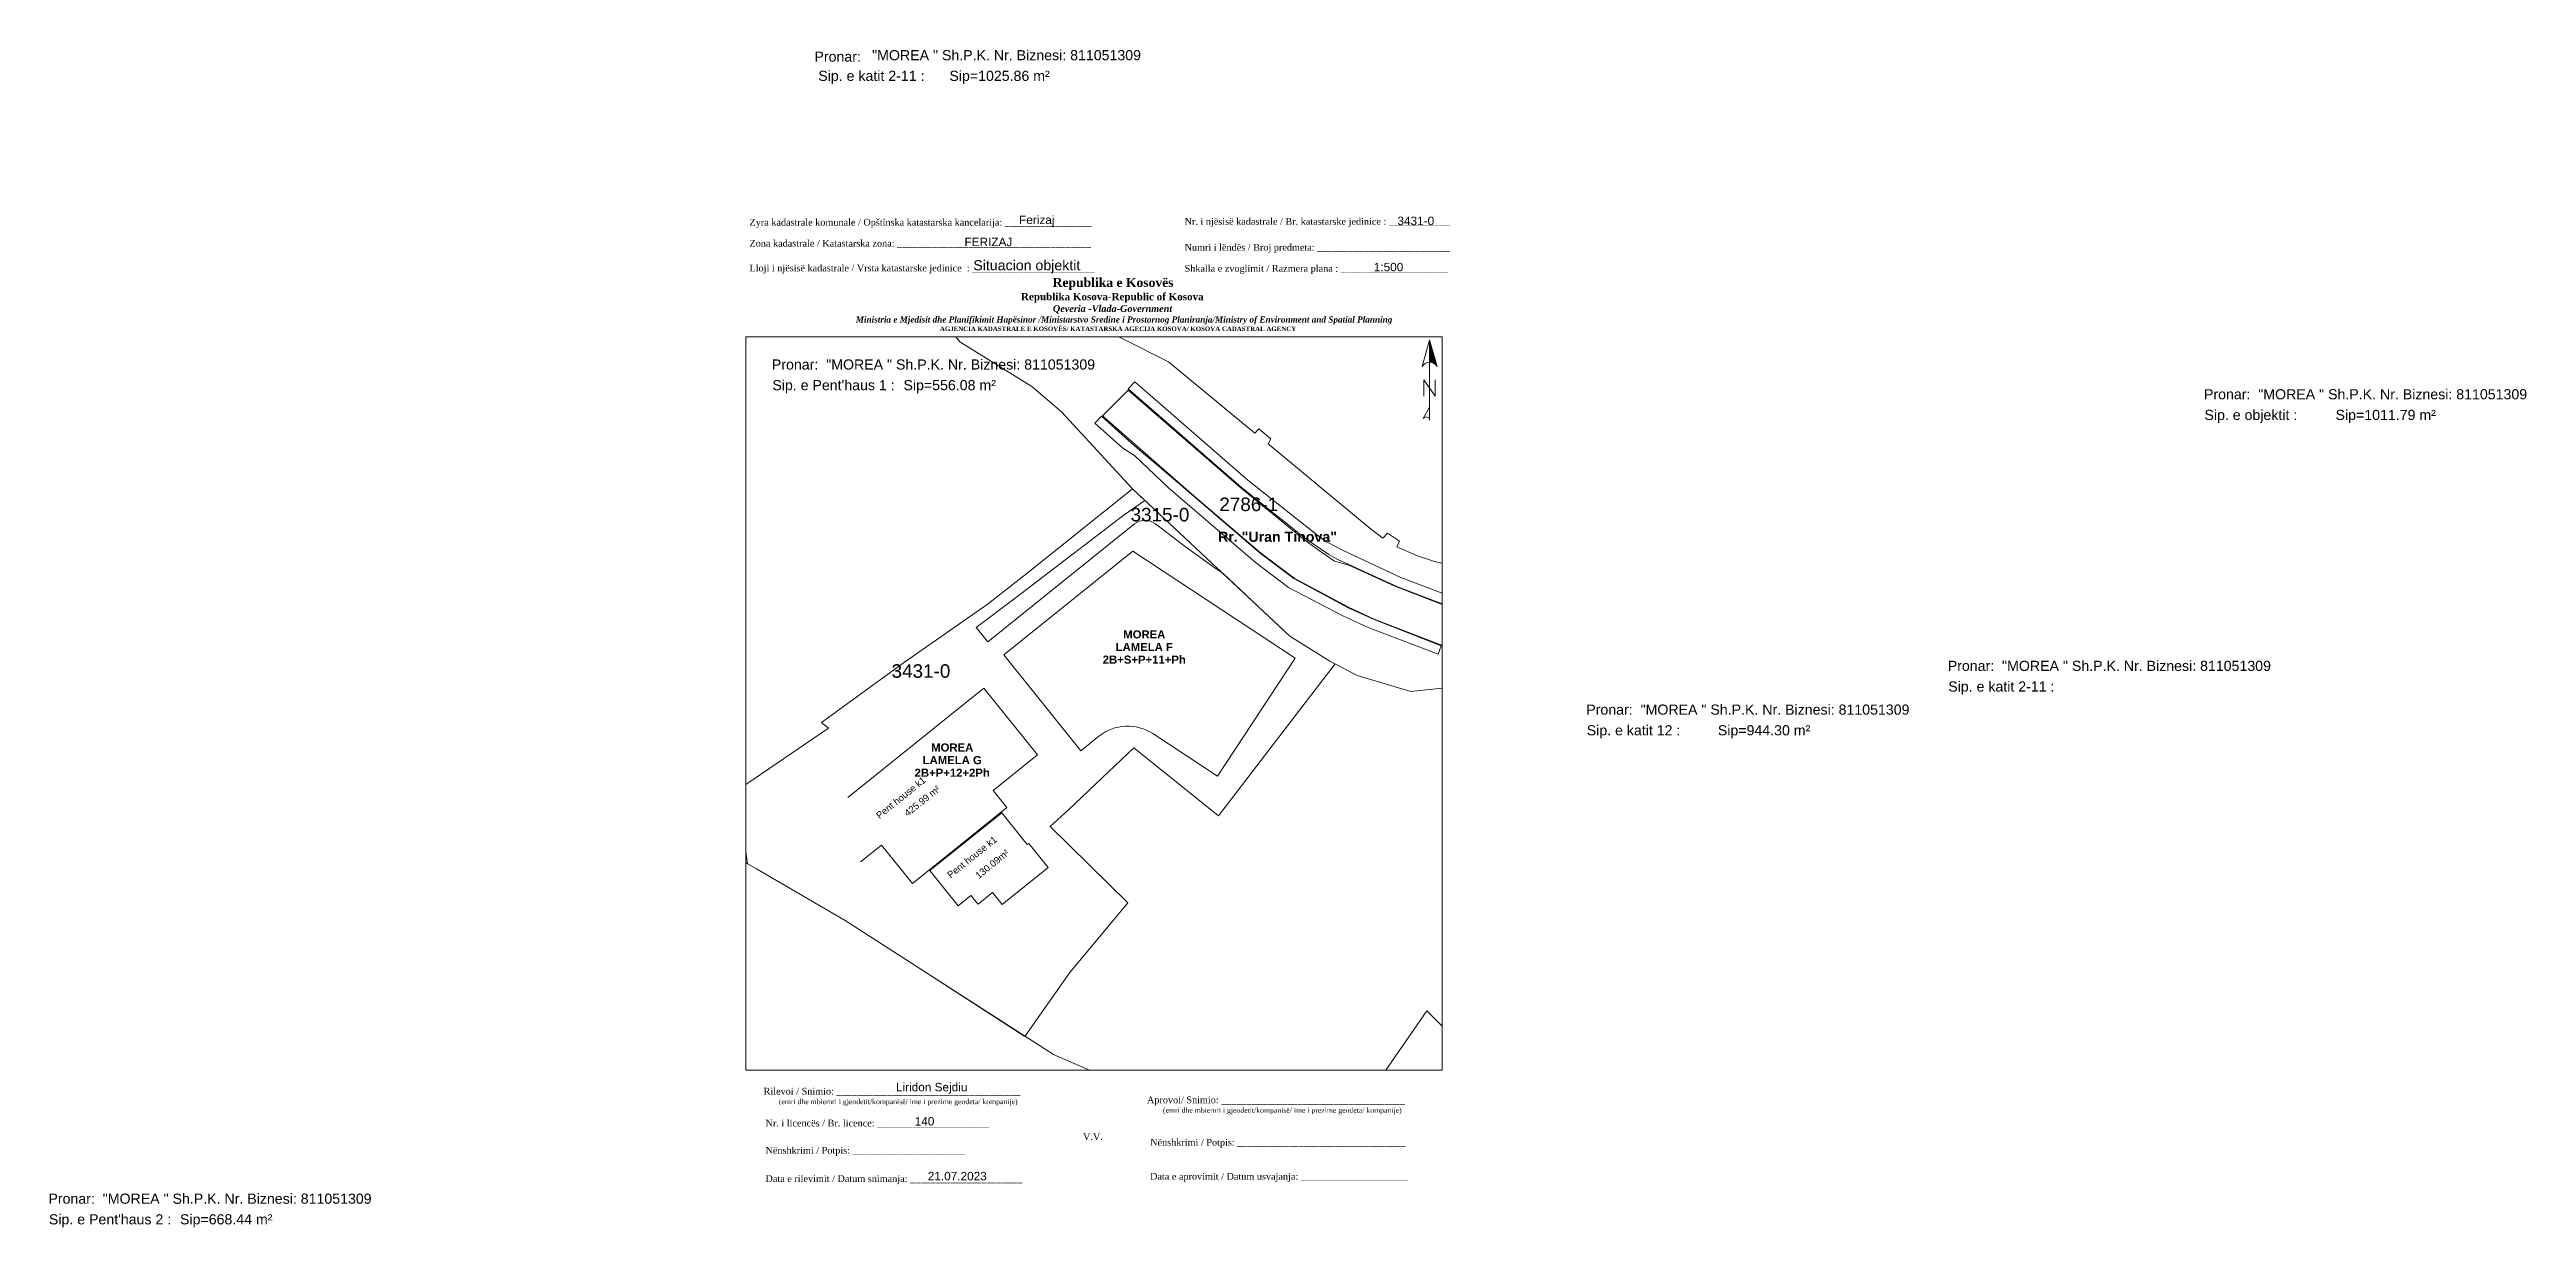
# Paper-space layout 'Ferizaj' of a CAD drawing. Header units: metres. Extents: x -206 to 528, y -9 to 340.
# The model-space entities are those that its viewports show. They can reach past a viewport. Long polylines and large blocks are cut down to what shows.
import ezdxf

# ---------------------------------------------------------------- set-up
doc = ezdxf.new("R2010")
doc.units = ezdxf.units.M
doc.linetypes.add('Long Dashed', pattern=[529.166651, 317.499995, -211.666656])
doc.layers.get('0').update_dxf_attribs({"lineweight": 0})
for name, color, linetype, lineweight in [('2D Drafting - General_Pen_No__103', 1, 'Continuous', 0), ('Asfallt', 97, 'Continuous', 0), ('emrat e rrugeve', 7, 'Continuous', 0), ('etazha', 7, 'Continuous', 0), ('Korniza e jashtme', 7, 'Continuous', 0), ('nr Parcela Fqinje', 251, 'Continuous', 0), ('Nr Parceles Baze', 7, 'Continuous', 0), ('parcela', 7, 'Continuous', 0), ('Parcela Fqinje', 251, 'Continuous', 0), ('trotuar', 155, 'Continuous', 0)]:
    doc.layers.add(name, color=color, linetype=linetype, lineweight=lineweight)
doc.layers.add('Drawing & Figure_Pen_No__103', color=7, linetype='Continuous', lineweight=0, true_color=0xffcc99)
doc.styles.add('GENERATED_STYLE_1', font='arialbd.ttf')
doc.styles.get("Standard").update_dxf_attribs({"font": 'arial.ttf'})

# ---------------------------------------------------------------- blocks, each defined once
blk = doc.blocks.new('*U42')
at = {"linetype": 'ByBlock', "lineweight": -2}
blk.add_hatch(color=0, dxfattribs=at).paths.add_polyline_path([(0, 562), (0, 301, -0.269143), (87, 250)])
at = {"color": 0, "linetype": 'ByBlock', "lineweight": -2}
for points in [[(87, 250, 0.580323), (-87, 250), (0, 562), (87, 250), (0, 562), (0, 300)], [(0, -356, 0.5), (-75, -356), (0, -225)]]:
    blk.add_lwpolyline(points, format="xyb", dxfattribs=at)
for points in [[(0, -375), (0, 562)], [(-66, -94), (-66, 94), (66, -94), (66, 94)]]:
    blk.add_lwpolyline(points, dxfattribs=at)

msp = doc.modelspace()

# ---------------------------------------------------------------- linework, layer by layer
at = {"layer": '2D Drafting - General_Pen_No__103', "linetype": 'Long Dashed', "lineweight": 13, "flags": 128}
for points in [[(7511943.72, 4692301.76), (7511946.84, 4692304.27), (7511951.42, 4692298.58), (7511965.41, 4692309.82), (7511963.38, 4692312.35), (7511969.92, 4692317.61), (7511962, 4692327.47), (7511938.34, 4692308.47)], [(7511954.02, 4692300.48), (7511956.18, 4692297.79), (7511958.18, 4692295.29), (7511960.09, 4692296.82), (7511961.14, 4692295.52), (7511963.28, 4692297.25), (7511964.71, 4692295.47), (7511971.52, 4692300.93), (7511968.64, 4692304.52), (7511968.43, 4692304.35), (7511966.64, 4692306.57), (7511964.67, 4692309.03)]]:
    msp.add_lwpolyline(points, close=True, dxfattribs=at)
at = {"layer": 'Asfallt'}
msp.add_polyline3d([(7512032.13, 4692338.99, 620.8), (7512022.82, 4692342.56, 620.73), (7512016.03, 4692345.7, 620.72), (7512013.89, 4692346.3, 620.68), (7512011.49, 4692347.94, 620.72), (7512009.54, 4692349.37, 620.64), (7512000.09, 4692357.08, 620.65), (7511983.36, 4692371.6, 620.63), (7511979.54, 4692367.79, 620.54), (7511993.11, 4692355.88, 620.49), (7512002.95, 4692347.51, 620.55), (7512007.93, 4692343.75, 620.61), (7512015.97, 4692339.48, 620.7), (7512019.79, 4692337.69, 620.72), (7512029.74, 4692333.84, 620.71), (7512032.13, 4692338.99, 620.8)], dxfattribs=at)
at = {"layer": 'etazha', "color": 253, "true_color": 0xaaaaaa, "flags": 128}
msp.add_lwpolyline([(7511964.96, 4692332.41), (7511984.04, 4692347.74), (7512008.08, 4692331.91), (7511996.59, 4692314.45), (7511987.03, 4692320.75, 0.325552), (7511979.03, 4692320.37), (7511976.36, 4692318.22)], format="xyb", close=True, dxfattribs=at)
at = {"layer": 'parcela', "flags": 128}
msp.add_lwpolyline([(7511971.83, 4692307.01), (7511983.33, 4692295.73), (7511981.33, 4692293.35), (7511974.71, 4692285.41), (7511968.09, 4692275.96), (7511951.12, 4692286.89), (7511941.46, 4692293.1), (7511928.33, 4692300.75), (7511927.02, 4692301.51), (7511925.6, 4692312.43), (7511939.02, 4692321.55), (7511937.96, 4692322.42), (7511950.25, 4692331.33), (7511962.5, 4692339.88), (7511968.34, 4692344.46), (7511984.02, 4692356.97), (7511985.85, 4692355.25), (7511982.77, 4692353.15), (7511966.63, 4692340.81), (7511960.84, 4692336.46), (7511962.6, 4692334.36), (7511984.28, 4692351.78), (7511985.01, 4692352.19), (7511985.84, 4692352.34), (7511986.67, 4692352.2), (7511987.41, 4692351.8), (7511991.84, 4692348.39), (7511996.38, 4692345.13), (7511997.43, 4692344.43), (7512004.36, 4692337.95), (7512007.31, 4692335.19), (7512013.22, 4692331.47), (7512014, 4692331.06), (7512007.6, 4692322.74), (7511996.73, 4692308.59), (7511996.48, 4692308.81), (7511984.22, 4692318.67), (7511979.51, 4692314.21), (7511974.51, 4692309.47), (7511971.83, 4692307.01)], dxfattribs=at)
at = {"layer": 'Parcela Fqinje', "flags": 128}
for points in [[(7511970.41, 4692390.22), (7511982.19, 4692379.36), (7511989.32, 4692375.78), (7512002.11, 4692365.21), (7512002.73, 4692365.84), (7512004.48, 4692364.37), (7512004.09, 4692363.64), (7512019.17, 4692351.12), (7512021.06, 4692349.67), (7512021.77, 4692350.41), (7512023.54, 4692349.22), (7512023.16, 4692348.42), (7512026.18, 4692347.05), (7512028.69, 4692346.22), (7512031.9, 4692345.54)], [(7512115.15, 4692309.28), (7512099.37, 4692321.11), (7512090.4, 4692328.33), (7512084.23, 4692331.22), (7512078.21, 4692330.16), (7512066.38, 4692329.08), (7512056.28, 4692327.07), (7512044.93, 4692326.93), (7512038.19, 4692326.94), (7512031.28, 4692327.61), (7512025.23, 4692326.98), (7512017.28, 4692329.36), (7512013.22, 4692331.47), (7512007.31, 4692335.19), (7511984.02, 4692356.97), (7511973.49, 4692368.39), (7511969.12, 4692372.1), (7511958.42, 4692378.74), (7511952.79, 4692386.36), (7511951.69, 4692387.85), (7511944.69, 4692401.75)], [(7512047.3, 4692260.3), (7512027.58, 4692279.73), (7512018.78, 4692266.98)], [(7511990.14, 4692265.63), (7511972.31, 4692273.25), (7511941.46, 4692293.1), (7511928.33, 4692300.75), (7511927.02, 4692301.51), (7511918.21, 4692306.55)], [(7511925.6, 4692312.43), (7511939.02, 4692321.55), (7511937.96, 4692322.42), (7511950.25, 4692331.33), (7511962.5, 4692339.88), (7511968.34, 4692344.46), (7511984.02, 4692356.97), (7511985.85, 4692355.25)], [(7512004.36, 4692337.95), (7512007.31, 4692335.19), (7512013.22, 4692331.47), (7512017.28, 4692329.36), (7512025.23, 4692326.98), (7512031.28, 4692327.61), (7512038.19, 4692326.94), (7512044.93, 4692326.93), (7512056.28, 4692327.07), (7512066.38, 4692329.08), (7512078.21, 4692330.16), (7512084.23, 4692331.22), (7512090.4, 4692328.33)]]:
    msp.add_lwpolyline(points, dxfattribs=at)
at = {"layer": 'trotuar'}
msp.add_polyline3d([(7512032.23, 4692339.07, 620.89), (7512023.12, 4692342.52, 620.85), (7512014.39, 4692346.53, 620.81), (7512013.08, 4692347.26, 620.8), (7512009.66, 4692349.56, 620.77), (7512000.14, 4692357.17, 620.72), (7511983.35, 4692371.79, 620.77), (7511984.33, 4692372.81, 620.79), (7512001.08, 4692358.26, 620.75), (7512011.22, 4692350.23, 620.87), (7512012.83, 4692349.11, 620.87), (7512015.2, 4692347.83, 620.87), (7512023.72, 4692343.88, 620.96), (7512032.86, 4692340.4, 620.98)], close=True, dxfattribs=at)
msp.add_polyline3d([(7512029.69, 4692333.75, 620.82), (7512029.27, 4692332.51, 620.86), (7512018.91, 4692336.48, 620.53), (7512015.04, 4692338.22, 620.59), (7512007.12, 4692342.39, 620.71), (7512002.15, 4692346.14, 620.7), (7511989.31, 4692357.12, 620.52), (7511984.28, 4692361.93, 620.43), (7511982.59, 4692363.02, 620.66), (7511978.44, 4692366.69, 620.71), (7511979.44, 4692367.72, 620.68), (7511983.42, 4692364.13, 620.64), (7511984.97, 4692362.75, 620.51), (7511989.67, 4692358.79, 620.58), (7512002.92, 4692347.45, 620.65), (7512007.88, 4692343.69, 620.67), (7512015.95, 4692339.36, 620.74), (7512019.8, 4692337.62, 620.75), (7512029.69, 4692333.75, 620.82)], dxfattribs=at)

# ---------------------------------------------------------------- texts
at = {"layer": '2D Drafting - General_Pen_No__103', "linetype": 'Long Dashed', "lineweight": 13, "char_height": 1, "attachment_point": 8, "rotation": 38.7684, "style": 'GENERATED_STYLE_1'}
for s, insert in [('\\A1;{\\fArial|b0|i0|c0|p34;425.99 m²}', (7511953.19, 4692310.4)), ('\\A1;{\\fArial|b0|i0|c0|p34;130.09m²}', (7511963.55, 4692301.05))]:
    msp.add_mtext(s, dxfattribs=dict(at, insert=insert))
at = {"layer": 'Drawing & Figure_Pen_No__103', "color": 1, "linetype": 'Continuous', "lineweight": 13, "char_height": 1, "attachment_point": 8, "rotation": 38.7684, "style": 'GENERATED_STYLE_1'}
for insert in [(7511950.03, 4692310.88), (7511960.57, 4692302.09)]:
    msp.add_mtext('\\A1;{\\fArial|b0|i0|c0|p34;Pent house k1}', dxfattribs=dict(at, insert=insert))
at = {"layer": 'emrat e rrugeve', "color": 0, "style": 'GENERATED_STYLE_1'}
msp.add_text('Rr. "Uran Tinova"', height=1.5, dxfattribs=at).set_placement((7511996.68, 4692349.14))
at = {"layer": 'etazha', "color": 253, "true_color": 0xaaaaaa, "insert": (7511985.75, 4692331.09), "char_height": 1.2, "attachment_point": 8, "line_spacing_factor": 0.933377, "style": 'GENERATED_STYLE_1'}
msp.add_mtext('\\A1;MOREA\\PLAMELA F\\P2B+S+P+11+Ph', dxfattribs=at)
at = {"layer": 'etazha', "insert": (7511957.32, 4692314.37), "char_height": 1.2, "attachment_point": 8, "line_spacing_factor": 0.933377, "style": 'GENERATED_STYLE_1'}
msp.add_mtext('\\A1;MOREA\\PLAMELA G\\P2B+P+12+2Ph', dxfattribs=at)
at = {"layer": 'nr Parcela Fqinje'}
msp.add_text('2786-1', height=2, dxfattribs=at).set_placement((7511996.86, 4692353.69))
at = {"layer": 'Nr Parceles Baze'}
for s, p in [('3315-0', (7511983.72, 4692352.16)), ('3431-0', (7511948.34, 4692329.02))]:
    msp.add_text(s, height=2, dxfattribs=at).set_placement(p)

psp = doc.layouts.new('Ferizaj')

# ---------------------------------------------------------------- block references
at = {"xscale": 0.0254, "yscale": 0.0254, "zscale": 0.0254}
psp.add_blockref('*U42', (202.84, 239.71), dxfattribs=at)

# ---------------------------------------------------------------- texts
for s, height, p in [('Pronar:  ', 3, (20.71, 336.27)), ('Sip. e katit 2-11 :', 3, (21.85, 330.59)), ('3431-0', 2.5, (193.32, 287.91)), ('1:500', 2.5, (186.32, 274.24)), ("Sip. e Pent'haus 1 :", 3, (8.25, 239.05)), ('Pronar:  ', 3, (8.11, 245.16)), ('Pronar:  ', 3, (432.12, 236.35)), ('Sip. e objektit :', 3, (432.26, 230.23)), ('Pronar:  ', 3, (356.26, 155.97)), ('Sip. e katit 2-11 :', 3, (356.4, 149.85)), ('Sip. e katit 12 :', 3, (249.37, 136.9)), ('Pronar:  ', 3, (249.23, 143.02)), ('Liridon Sejdiu', 2.5, (44.84, 31.55)), ('140', 2.5, (50.4, 21.43)), ('21.07.2023', 2.5, (54.26, 5.21)), ('Pronar:  ', 3, (-206.09, -1.72)), ("Sip. e Pent'haus 2 :", 3, (-205.95, -7.83))]:
    psp.add_text(s, height=height).set_placement(p)
at = {"color": 1}
for s, p in [('"MOREA " Sh.P.K. Nr. Biznesi: 811051309', (37.79, 336.7)), ('Sip=1025.86 m²', (60.67, 330.59)), ('"MOREA " Sh.P.K. Nr. Biznesi: 811051309', (24.19, 245.16)), ('Sip=556.08 m²', (47.07, 239.05)), ('"MOREA " Sh.P.K. Nr. Biznesi: 811051309', (448.19, 236.35)), ('Sip=1011.79 m²', (471.08, 230.23)), ('"MOREA " Sh.P.K. Nr. Biznesi: 811051309', (372.34, 155.97)), ('"MOREA " Sh.P.K. Nr. Biznesi: 811051309', (265.31, 143.02)), ('Sip=944.30 m²', (288.19, 136.9)), ('"MOREA " Sh.P.K. Nr. Biznesi: 811051309', (-190.01, -1.72)), ('Sip=668.44 m²', (-167.13, -7.83))]:
    psp.add_text(s, height=3, dxfattribs=at).set_placement(p)
for s, insert, char_height, width, attachment_point in [('{\\fTimes New Roman|b0|i0|c0|p18;Zyra kadastrale komunale / Opštinska katastarska kancelarija: _________________}', (1.48, 289.76), 2, 100.6873, 1), ('Ferizaj', (86.54, 289.09), 2.5, 9.9735, 5), ('{\\fTimes New Roman|b0|i0|c0|p18;Nr. i njësisë kadastrale / Br. katastarske jedinice : ____________}', (130.3, 290.01), 2, 79.9484, 1), ('{\\fTimes New Roman|b0|i0|c0|p18;Zona kadastrale / Katastarska zona: ______________________________________}', (1.48, 283.54), 2, 100.6873, 1), ('FERIZAJ', (72.22, 282.91), 2.5, 41.1507, 5), ('{\\fTimes New Roman|b0|i0|c0|p18;Numri i lëndës / Broj predmeta: __________________________}', (130.3, 282.35), 2, 79.9484, 1), ('{\\fTimes New Roman|b0|i0|c0|p18;Lloji i njësisë kadastrale / Vrsta katastarske jedinice  : ________________________}', (1.48, 276.21), 2, 100.6873, 1), ('\\pi77.297;{\\fBook Antiqua|b1|i0|c0|p18;\\H1.333x;Republika e Kosovës\\fTimes New Roman|b1|i0|c0|p18;\\P\\pi67.927;\\fBook Antiqua|b1|i0|c0|p18;\\H0.8125x;Republika Kosova-Republic of Kosova\\fTimes New Roman|b1|i0|c0|p18;\\P\\pi77.378;\\fBook Antiqua|b1|i1|c0|p18;\\H0.9233x;Qeveria -Vlada-Government \\P\\pi13.032,l6,t23.033;\\fTimes New Roman|b1|i1|c0|p18;\\H0.9x;Ministria e Mjedisit dhe Planifikimit Hapësinor /Ministarstvo Sredine i Prostornog Planiranja/Ministry of Environment and Spatial Planning\\P\\pi43.931,l0,tz;\\fBook Antiqua|b1|i0|c0|p18;\\H0.7406x;AGJENCIA KADASTRALE E KOSOVËS/ KATASTARSKA AGECIJA KOSOVA/ KOSOVA CADASTRAL AGENCY}', (13.93, 272.27), 2, 191.8237, 1), ('Situacion objektit', (83.59, 275.58), 3, 39.1059, 5), ('{\\fTimes New Roman|b0|i0|c0|p18;Shkalla e zvoglimit / Razmera plana : _____________________}', (130.3, 276.1), 2, 79.9484, 1), ('{\\fTimes New Roman|b0|i0|c0|p18;Rilevoi / Snimio: ____________________________________\\P     \\H0.75x;(emri dhe mbiemri i gjeodetit/kompanisë/ ime i prezime geodeta/ kompanije)}', (43.63, 29.92), 2, 74.7958, 5), ('{\\fTimes New Roman|b0|i0|c0|p18;Aprovoi/ Snimio: ____________________________________\\P     \\H0.75x;(emri dhe mbiemri i gjeodetit/kompanisë/ ime i prezime geodeta/ kompanije)}', (157.35, 27.36), 2, 74.7958, 5), ('{\\fTimes New Roman|b0|i0|c0|p18;Nr. i licencës / Br. licence: ______________________\\P                                }', (6.23, 23.16), 2, 83.344, 1), ('{\\fTimes New Roman|b0|i0|c0|p18;Nënshkrimi / Potpis: ______________________\\P                                 }', (6.23, 15.09), 2, 83.344, 1), ('{\\fTimes New Roman|b0|i0|c0|p18;V.V.                                 }', (103.17, 18.11), 2, 5.7076, 5), ('{\\fTimes New Roman|b0|i0|c0|p18; Nënshkrimi / Potpis: _________________________________}', (119.37, 17.47), 2, 83.344, 1), ('{\\fTimes New Roman|b0|i0|c0|p18; Data e aprovimit / Datum usvajanja: _____________________}', (119.32, 7.39), 2, 83.344, 1), ('{\\fTimes New Roman|b0|i0|c0|p18;Data e rilevimit / Datum snimanja: ______________________\\P                                 }', (6.23, 6.71), 2, 83.344, 1)]:
    psp.add_mtext(s, dxfattribs=dict(insert=insert, char_height=char_height, width=width, attachment_point=attachment_point))

# ---------------------------------------------------------------- viewports
at = {"layer": 'Korniza e jashtme', "view_target_point": (7499131.1, 4689980.52), "view_twist_angle": 360}
psp.add_viewport(center=(103.51, 146.36), size=(206.14, 217.061), view_center_point=(12847.22, 2344.71), view_height=108.53, dxfattribs=at)

doc.saveas('drawing.dxf')
